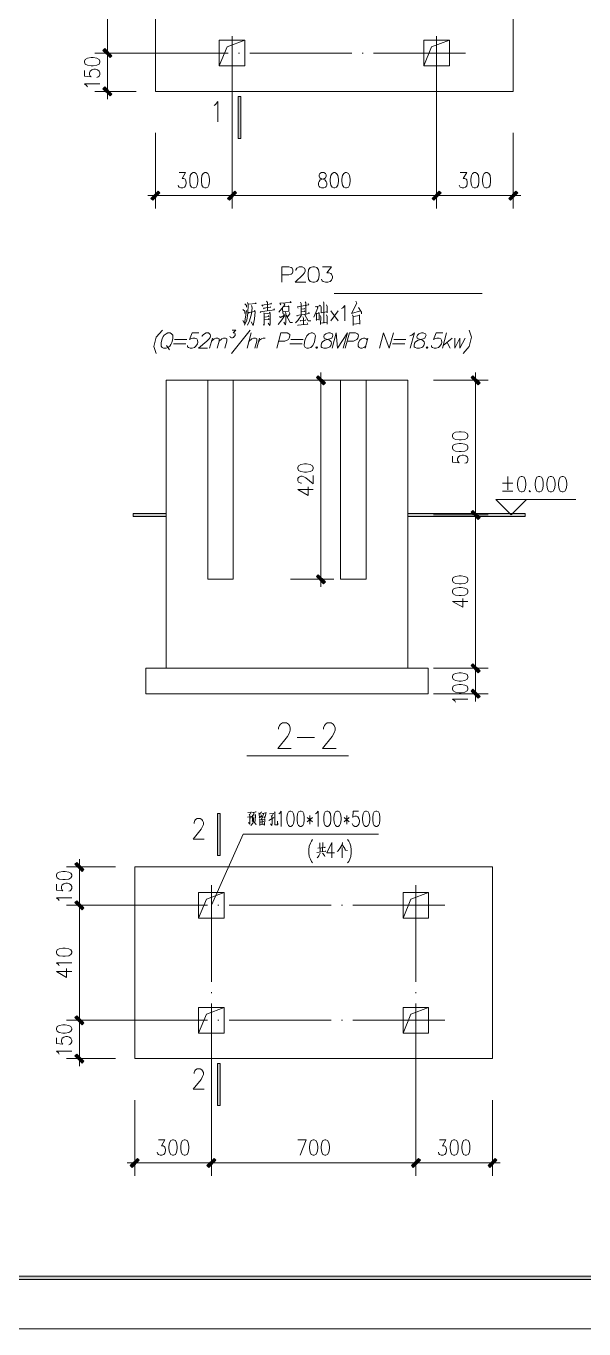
# Model space of a CAD drawing. Header units: millimetres. Extents: x 0 to 586, y 0 to 414.
# Drawn here: x 279 to 386.6, y 0 to 251.2 of the extents above; entities that cross this region are included whole.
import ezdxf

# ---------------------------------------------------------------- set-up
doc = ezdxf.new("R2010")
doc.units = ezdxf.units.MM

msp = doc.modelspace()

# ---------------------------------------------------------------- hatches: boundary and pattern name
h = msp.add_hatch(color=0)
h.dxf.hatch_style = 2
h.paths.add_polyline_path([(293.803917, 246.507), (294.153167, 246.85625), (295.532528, 245.473361), (295.183278, 245.127639)])
h = msp.add_hatch(color=0)
h.dxf.hatch_style = 2
h.paths.add_polyline_path([(293.803917, 246.507), (294.153167, 246.85625), (295.532528, 245.473361), (295.183278, 245.127639)])
h = msp.add_hatch(color=0)
h.dxf.hatch_style = 2
h.paths.add_polyline_path([(295.532528, 238.079139), (295.183278, 237.733417), (293.803917, 239.112778), (294.153167, 239.462028)])
h = msp.add_hatch(color=0)
h.dxf.hatch_style = 2
h.paths.add_polyline_path([(319.898889, 237.634639), (320.392778, 237.634639), (320.392778, 229.545444), (319.898889, 229.545444)])
h = msp.add_hatch(color=0)
h.dxf.hatch_style = 2
h.paths.add_polyline_path([(304.443694, 219.36075), (304.792944, 219.0115), (303.413583, 217.632139), (303.064333, 217.977861)])
h = msp.add_hatch(color=0)
h.dxf.hatch_style = 2
h.paths.add_polyline_path([(319.232139, 219.36075), (319.581389, 219.0115), (318.202028, 217.632139), (317.852778, 217.977861)])
h = msp.add_hatch(color=0)
h.dxf.hatch_style = 2
h.paths.add_polyline_path([(318.202028, 217.632139), (317.852778, 217.977861), (319.232139, 219.36075), (319.581389, 219.0115)])
h = msp.add_hatch(color=0)
h.dxf.hatch_style = 2
h.paths.add_polyline_path([(357.639056, 217.632139), (357.289806, 217.977861), (358.669167, 219.36075), (359.018417, 219.0115)])
h = msp.add_hatch(color=0)
h.dxf.hatch_style = 2
h.paths.add_polyline_path([(358.669167, 219.36075), (359.018417, 219.0115), (357.639056, 217.632139), (357.289806, 217.977861)])
h = msp.add_hatch(color=0)
h.dxf.hatch_style = 2
h.paths.add_polyline_path([(372.4275, 217.632139), (372.07825, 217.977861), (373.457611, 219.36075), (373.806861, 219.0115)])
h = msp.add_hatch(color=0)
h.dxf.hatch_style = 2
h.paths.add_polyline_path([(336.70875, 182.40375), (336.3595, 182.0545), (334.980139, 183.433861), (335.329389, 183.783111)])
h = msp.add_hatch(color=0)
h.dxf.hatch_style = 2
h.paths.add_polyline_path([(366.536111, 182.40375), (366.186861, 182.0545), (364.8075, 183.433861), (365.153222, 183.783111)])
h = msp.add_hatch(color=0)
h.dxf.hatch_style = 2
h.paths.add_polyline_path([(305.988861, 157.243639), (305.988861, 156.650972), (299.621222, 156.650972), (299.621222, 157.243639)])
h = msp.add_hatch(color=0)
h.dxf.hatch_style = 2
h.paths.add_polyline_path([(352.590806, 156.650972), (352.590806, 157.243639), (375.232083, 157.243639), (375.232083, 156.650972)])
h = msp.add_hatch(color=0)
h.dxf.hatch_style = 2
h.paths.add_polyline_path([(364.8075, 157.469417), (365.153222, 157.818667), (366.536111, 156.435778), (366.186861, 156.090056)])
h = msp.add_hatch(color=0)
h.dxf.hatch_style = 2
h.paths.add_polyline_path([(366.536111, 156.435778), (366.186861, 156.090056), (364.8075, 157.469417), (365.153222, 157.818667)])
h = msp.add_hatch(color=0)
h.dxf.hatch_style = 2
h.paths.add_polyline_path([(334.980139, 145.051639), (335.329389, 145.397361), (336.70875, 144.018), (336.3595, 143.66875)])
h = msp.add_hatch(color=0)
h.dxf.hatch_style = 2
h.paths.add_polyline_path([(366.536111, 126.869472), (366.186861, 126.520222), (364.8075, 127.899583), (365.153222, 128.248833)])
h = msp.add_hatch(color=0)
h.dxf.hatch_style = 2
h.paths.add_polyline_path([(364.8075, 127.899583), (365.153222, 128.248833), (366.536111, 126.869472), (366.186861, 126.520222)])
h = msp.add_hatch(color=0)
h.dxf.hatch_style = 2
h.paths.add_polyline_path([(364.8075, 122.971278), (365.153222, 123.320528), (366.536111, 121.937639), (366.186861, 121.588389)])
h = msp.add_hatch(color=0)
h.dxf.hatch_style = 2
h.paths.add_polyline_path([(315.905444, 99.381028), (316.395806, 99.381028), (316.395806, 91.291833), (315.905444, 91.291833)])
h = msp.add_hatch(color=0)
h.dxf.hatch_style = 2
h.paths.add_polyline_path([(288.392306, 89.602028), (288.741556, 89.951278), (290.120917, 88.568389), (289.771667, 88.222667)])
h = msp.add_hatch(color=0)
h.dxf.hatch_style = 2
h.paths.add_polyline_path([(290.120917, 81.174167), (289.771667, 80.824917), (288.392306, 82.207806), (288.741556, 82.557056)])
h = msp.add_hatch(color=0)
h.dxf.hatch_style = 2
h.paths.add_polyline_path([(290.120917, 81.174167), (289.771667, 80.824917), (288.392306, 82.207806), (288.741556, 82.557056)])
h = msp.add_hatch(color=0)
h.dxf.hatch_style = 2
h.paths.add_polyline_path([(288.392306, 60.025139), (288.741556, 60.370861), (290.120917, 58.9915), (289.771667, 58.64225)])
h = msp.add_hatch(color=0)
h.dxf.hatch_style = 2
h.paths.add_polyline_path([(288.392306, 60.025139), (288.741556, 60.370861), (290.120917, 58.9915), (289.771667, 58.64225)])
h = msp.add_hatch(color=0)
h.dxf.hatch_style = 2
h.paths.add_polyline_path([(290.120917, 51.597278), (289.771667, 51.248028), (288.392306, 52.630917), (288.741556, 52.976639)])
h = msp.add_hatch(color=0)
h.dxf.hatch_style = 2
h.paths.add_polyline_path([(315.905444, 51.152778), (316.395806, 51.152778), (316.395806, 43.063583), (315.905444, 43.063583)])
h = msp.add_hatch(color=0)
h.dxf.hatch_style = 2
h.paths.add_polyline_path([(300.45025, 32.875361), (300.7995, 32.529639), (299.416611, 31.14675), (299.070889, 31.496)])
h = msp.add_hatch(color=0)
h.dxf.hatch_style = 2
h.paths.add_polyline_path([(314.205056, 31.14675), (313.859333, 31.496), (315.238694, 32.875361), (315.587944, 32.529639)])
h = msp.add_hatch(color=0)
h.dxf.hatch_style = 2
h.paths.add_polyline_path([(315.238694, 32.875361), (315.587944, 32.529639), (314.205056, 31.14675), (313.859333, 31.496)])
h = msp.add_hatch(color=0)
h.dxf.hatch_style = 2
h.paths.add_polyline_path([(354.675722, 32.875361), (355.024972, 32.529639), (353.642083, 31.14675), (353.292833, 31.496)])
h = msp.add_hatch(color=0)
h.dxf.hatch_style = 2
h.paths.add_polyline_path([(353.642083, 31.14675), (353.292833, 31.496), (354.675722, 32.875361), (355.024972, 32.529639)])
h = msp.add_hatch(color=0)
h.dxf.hatch_style = 2
h.paths.add_polyline_path([(368.430528, 31.14675), (368.084806, 31.496), (369.464167, 32.875361), (369.813417, 32.529639)])
h = msp.add_hatch(color=0)
h.dxf.hatch_style = 2
h.paths.add_polyline_path([(24.302861, 9.514417), (24.994306, 10.205861), (575.429944, 10.205861), (576.117861, 9.514417)])

# ---------------------------------------------------------------- linework, layer by layer
at = {"color": 0, "lineweight": 0}
for points in [[(0, 0), (585.632278, 0), (585.632278, 414.0835), (0, 414.0835)], [(293.803917, 246.507), (294.153167, 246.85625), (295.532528, 245.473361), (295.183278, 245.127639)], [(293.803917, 246.507), (294.153167, 246.85625), (295.532528, 245.473361), (295.183278, 245.127639)], [(290.233806, 244.210417), (290.374917, 243.87175), (290.794722, 243.645972), (291.500278, 243.533083), (291.923611, 243.533083), (292.625639, 243.645972), (293.048972, 243.87175), (293.190083, 244.210417), (293.190083, 244.436194), (293.048972, 244.771333), (292.625639, 244.997111), (291.923611, 245.11), (291.500278, 245.11), (290.794722, 244.997111), (290.374917, 244.771333), (290.233806, 244.436194)], [(295.532528, 238.079139), (295.183278, 237.733417), (293.803917, 239.112778), (294.153167, 239.462028)], [(319.898889, 237.634639), (320.392778, 237.634639), (320.392778, 229.545444), (319.898889, 229.545444)], [(311.209972, 222.930861), (310.871306, 222.78975), (310.645528, 222.369944), (310.536167, 221.664389), (310.536167, 221.241056), (310.645528, 220.539028), (310.871306, 220.115694), (311.209972, 219.974583), (311.43575, 219.974583), (311.774417, 220.115694), (312.000194, 220.539028), (312.113083, 221.241056), (312.113083, 221.664389), (312.000194, 222.369944), (311.774417, 222.78975), (311.43575, 222.930861)], [(313.464222, 222.930861), (313.125556, 222.78975), (312.899778, 222.369944), (312.786889, 221.664389), (312.786889, 221.241056), (312.899778, 220.539028), (313.125556, 220.115694), (313.464222, 219.974583), (313.69, 219.974583), (314.028667, 220.115694), (314.254444, 220.539028), (314.363806, 221.241056), (314.363806, 221.664389), (314.254444, 222.369944), (314.028667, 222.78975), (313.69, 222.930861)], [(335.957333, 222.930861), (335.618667, 222.78975), (335.505778, 222.507528), (335.505778, 222.228833), (335.618667, 221.946611), (335.844444, 221.8055), (336.296, 221.664389), (336.634667, 221.523278), (336.856917, 221.241056), (336.969806, 220.958833), (336.969806, 220.539028), (336.856917, 220.256806), (336.744028, 220.115694), (336.408889, 219.974583), (335.957333, 219.974583), (335.618667, 220.115694), (335.505778, 220.256806), (335.392889, 220.539028), (335.392889, 220.958833), (335.505778, 221.241056), (335.731556, 221.523278), (336.070222, 221.664389), (336.521778, 221.8055), (336.744028, 221.946611), (336.856917, 222.228833), (336.856917, 222.507528), (336.744028, 222.78975), (336.408889, 222.930861)], [(338.324472, 222.930861), (337.985806, 222.78975), (337.760028, 222.369944), (337.647139, 221.664389), (337.647139, 221.241056), (337.760028, 220.539028), (337.985806, 220.115694), (338.324472, 219.974583), (338.55025, 219.974583), (338.885389, 220.115694), (339.111167, 220.539028), (339.224056, 221.241056), (339.224056, 221.664389), (339.111167, 222.369944), (338.885389, 222.78975), (338.55025, 222.930861)], [(340.575194, 222.930861), (340.240056, 222.78975), (340.014278, 222.369944), (339.901389, 221.664389), (339.901389, 221.241056), (340.014278, 220.539028), (340.240056, 220.115694), (340.575194, 219.974583), (340.800972, 219.974583), (341.139639, 220.115694), (341.365417, 220.539028), (341.478306, 221.241056), (341.478306, 221.664389), (341.365417, 222.369944), (341.139639, 222.78975), (340.800972, 222.930861)], [(365.435444, 222.930861), (365.096778, 222.78975), (364.871, 222.369944), (364.758111, 221.664389), (364.758111, 221.241056), (364.871, 220.539028), (365.096778, 220.115694), (365.435444, 219.974583), (365.661222, 219.974583), (365.999889, 220.115694), (366.225667, 220.539028), (366.338556, 221.241056), (366.338556, 221.664389), (366.225667, 222.369944), (365.999889, 222.78975), (365.661222, 222.930861)], [(367.689694, 222.930861), (367.351028, 222.78975), (367.12525, 222.369944), (367.012361, 221.664389), (367.012361, 221.241056), (367.12525, 220.539028), (367.351028, 220.115694), (367.689694, 219.974583), (367.915472, 219.974583), (368.254139, 220.115694), (368.476389, 220.539028), (368.589278, 221.241056), (368.589278, 221.664389), (368.476389, 222.369944), (368.254139, 222.78975), (367.915472, 222.930861)], [(304.443694, 219.36075), (304.792944, 219.0115), (303.413583, 217.632139), (303.064333, 217.977861)], [(319.232139, 219.36075), (319.581389, 219.0115), (318.202028, 217.632139), (317.852778, 217.977861)], [(318.202028, 217.632139), (317.852778, 217.977861), (319.232139, 219.36075), (319.581389, 219.0115)], [(357.639056, 217.632139), (357.289806, 217.977861), (358.669167, 219.36075), (359.018417, 219.0115)], [(358.669167, 219.36075), (359.018417, 219.0115), (357.639056, 217.632139), (357.289806, 217.977861)], [(372.4275, 217.632139), (372.07825, 217.977861), (373.457611, 219.36075), (373.806861, 219.0115)], [(333.357361, 203.080056), (333.357361, 203.503389), (333.47025, 204.205417), (333.805389, 204.62875), (334.256944, 204.769861), (334.595611, 204.769861), (335.047167, 204.62875), (335.385833, 204.205417), (335.495194, 203.503389), (335.495194, 203.080056), (335.385833, 202.3745), (335.047167, 201.954694), (334.595611, 201.813583), (334.256944, 201.813583), (333.805389, 201.954694), (333.47025, 202.3745)], [(305.018722, 190.193083), (305.205694, 190.895111), (305.420889, 191.318444), (305.59375, 191.600667), (305.964167, 191.882889), (306.299306, 192.024), (306.789667, 192.024), (307.050722, 191.882889), (307.269444, 191.600667), (307.294139, 191.318444), (307.2765, 190.895111), (307.089528, 190.193083), (306.877861, 189.76975), (306.705, 189.487528), (306.331056, 189.205306), (305.999444, 189.064194), (305.505556, 189.064194), (305.248028, 189.205306), (305.025778, 189.487528), (305.004611, 189.76975)], [(332.711778, 190.330667), (332.824667, 190.754), (333.110417, 191.459556), (333.519639, 191.882889), (333.953556, 192.024), (334.249889, 192.024), (334.606194, 191.882889), (334.789639, 191.459556), (334.697917, 190.754), (334.585028, 190.330667), (334.29575, 189.628639), (333.890056, 189.205306), (333.456139, 189.064194), (333.159806, 189.064194), (332.8035, 189.205306), (332.620056, 189.628639)], [(335.876194, 189.628639), (335.897361, 189.346417), (336.056111, 189.205306), (336.412417, 189.064194), (336.906306, 189.064194), (337.340222, 189.205306), (337.573056, 189.346417), (337.749444, 189.628639), (337.862333, 190.051972), (337.837639, 190.330667), (337.520139, 190.612889), (336.70875, 190.895111), (336.447694, 191.036222), (336.426528, 191.318444), (336.500611, 191.600667), (336.775778, 191.882889), (337.304944, 192.024), (337.601278, 192.024), (338.056361, 191.882889), (338.176306, 191.600667), (338.102222, 191.318444), (337.929361, 191.036222), (337.594222, 190.895111), (336.631139, 190.612889), (336.161944, 190.330667), (335.989083, 190.051972)], [(353.818472, 189.628639), (353.843167, 189.346417), (354.001917, 189.205306), (354.358222, 189.064194), (354.852111, 189.064194), (355.2825, 189.205306), (355.518861, 189.346417), (355.691722, 189.628639), (355.804611, 190.051972), (355.783444, 190.330667), (355.462417, 190.612889), (354.651028, 190.895111), (354.3935, 191.036222), (354.368806, 191.318444), (354.446417, 191.600667), (354.718056, 191.882889), (355.247222, 192.024), (355.543556, 192.024), (355.998639, 191.882889), (356.122111, 191.600667), (356.0445, 191.318444), (355.871639, 191.036222), (355.540028, 190.895111), (354.576944, 190.612889), (354.104222, 190.330667), (353.931361, 190.051972)], [(334.874306, 189.205306), (334.906056, 189.103), (334.983667, 189.060667), (335.082444, 189.103), (335.170639, 189.205306), (335.138889, 189.311139), (335.061278, 189.349944), (334.958972, 189.311139)], [(356.1715, 189.205306), (356.199722, 189.103), (356.280861, 189.060667), (356.379639, 189.103), (356.464306, 189.205306), (356.436083, 189.311139), (356.354944, 189.349944), (356.256167, 189.311139)], [(336.70875, 182.40375), (336.3595, 182.0545), (334.980139, 183.433861), (335.329389, 183.783111)], [(366.536111, 182.40375), (366.186861, 182.0545), (364.8075, 183.433861), (365.153222, 183.783111)], [(361.233861, 172.077944), (361.374972, 171.739278), (361.798306, 171.5135), (362.500333, 171.400611), (362.923667, 171.400611), (363.629222, 171.5135), (364.052556, 171.739278), (364.190139, 172.077944), (364.190139, 172.303722), (364.052556, 172.638861), (363.629222, 172.864639), (362.923667, 172.977528), (362.500333, 172.977528), (361.798306, 172.864639), (361.374972, 172.638861), (361.233861, 172.303722)], [(361.233861, 169.823694), (361.374972, 169.485028), (361.798306, 169.25925), (362.500333, 169.146361), (362.923667, 169.146361), (363.629222, 169.25925), (364.052556, 169.485028), (364.190139, 169.823694), (364.190139, 170.049472), (364.052556, 170.388139), (363.629222, 170.613917), (362.923667, 170.723278), (362.500333, 170.723278), (361.798306, 170.613917), (361.374972, 170.388139), (361.233861, 170.049472)], [(331.4065, 165.869056), (331.547611, 165.530389), (331.970944, 165.304611), (332.6765, 165.191722), (333.096306, 165.191722), (333.801861, 165.304611), (334.225194, 165.530389), (334.366306, 165.869056), (334.366306, 166.091306), (334.225194, 166.429972), (333.801861, 166.65575), (333.096306, 166.768639), (332.6765, 166.768639), (331.970944, 166.65575), (331.547611, 166.429972), (331.4065, 166.091306)], [(374.466556, 164.341528), (374.131417, 164.200417), (373.905639, 163.777083), (373.79275, 163.075056), (373.79275, 162.651722), (373.905639, 161.946167), (374.131417, 161.526361), (374.466556, 161.38525), (374.692333, 161.38525), (375.031, 161.526361), (375.256778, 161.946167), (375.369667, 162.651722), (375.369667, 163.075056), (375.256778, 163.777083), (375.031, 164.200417), (374.692333, 164.341528)], [(377.849694, 164.341528), (377.511028, 164.200417), (377.28525, 163.777083), (377.172361, 163.075056), (377.172361, 162.651722), (377.28525, 161.946167), (377.511028, 161.526361), (377.849694, 161.38525), (378.075472, 161.38525), (378.410611, 161.526361), (378.636389, 161.946167), (378.749278, 162.651722), (378.749278, 163.075056), (378.636389, 163.777083), (378.410611, 164.200417), (378.075472, 164.341528)], [(380.100417, 164.341528), (379.765278, 164.200417), (379.5395, 163.777083), (379.426611, 163.075056), (379.426611, 162.651722), (379.5395, 161.946167), (379.765278, 161.526361), (380.100417, 161.38525), (380.326194, 161.38525), (380.664861, 161.526361), (380.890639, 161.946167), (381.003528, 162.651722), (381.003528, 163.075056), (380.890639, 163.777083), (380.664861, 164.200417), (380.326194, 164.341528)], [(382.354667, 164.341528), (382.016, 164.200417), (381.79375, 163.777083), (381.680861, 163.075056), (381.680861, 162.651722), (381.79375, 161.946167), (382.016, 161.526361), (382.354667, 161.38525), (382.580444, 161.38525), (382.919111, 161.526361), (383.144889, 161.946167), (383.257778, 162.651722), (383.257778, 163.075056), (383.144889, 163.777083), (382.919111, 164.200417), (382.580444, 164.341528)], [(305.988861, 157.243639), (305.988861, 156.650972), (299.621222, 156.650972), (299.621222, 157.243639)], [(352.590806, 156.650972), (352.590806, 157.243639), (375.232083, 157.243639), (375.232083, 156.650972)], [(364.8075, 157.469417), (365.153222, 157.818667), (366.536111, 156.435778), (366.186861, 156.090056)], [(366.536111, 156.435778), (366.186861, 156.090056), (364.8075, 157.469417), (365.153222, 157.818667)], [(334.980139, 145.051639), (335.329389, 145.397361), (336.70875, 144.018), (336.3595, 143.66875)], [(361.233861, 144.310806), (361.374972, 143.972139), (361.798306, 143.746361), (362.500333, 143.633472), (362.923667, 143.633472), (363.629222, 143.746361), (364.052556, 143.972139), (364.190139, 144.310806), (364.190139, 144.533056), (364.052556, 144.871722), (363.629222, 145.0975), (362.923667, 145.210389), (362.500333, 145.210389), (361.798306, 145.0975), (361.374972, 144.871722), (361.233861, 144.533056)], [(361.233861, 142.056556), (361.374972, 141.717889), (361.798306, 141.492111), (362.500333, 141.379222), (362.923667, 141.379222), (363.629222, 141.492111), (364.052556, 141.717889), (364.190139, 142.056556), (364.190139, 142.282333), (364.052556, 142.617472), (363.629222, 142.84325), (362.923667, 142.956139), (362.500333, 142.956139), (361.798306, 142.84325), (361.374972, 142.617472), (361.233861, 142.282333)], [(366.536111, 126.869472), (366.186861, 126.520222), (364.8075, 127.899583), (365.153222, 128.248833)], [(364.8075, 127.899583), (365.153222, 128.248833), (366.536111, 126.869472), (366.186861, 126.520222)], [(361.233861, 125.588889), (361.374972, 125.25375), (361.798306, 125.027972), (362.500333, 124.915083), (362.923667, 124.915083), (363.629222, 125.027972), (364.052556, 125.25375), (364.190139, 125.588889), (364.190139, 125.814667), (364.052556, 126.153333), (363.629222, 126.379111), (362.923667, 126.492), (362.500333, 126.492), (361.798306, 126.379111), (361.374972, 126.153333), (361.233861, 125.814667)], [(361.233861, 123.338167), (361.374972, 122.9995), (361.798306, 122.773722), (362.500333, 122.660833), (362.923667, 122.660833), (363.629222, 122.773722), (364.052556, 122.9995), (364.190139, 123.338167), (364.190139, 123.563944), (364.052556, 123.899083), (363.629222, 124.124861), (362.923667, 124.23775), (362.500333, 124.23775), (361.798306, 124.124861), (361.374972, 123.899083), (361.233861, 123.563944)], [(364.8075, 122.971278), (365.153222, 123.320528), (366.536111, 121.937639), (366.186861, 121.588389)], [(315.905444, 99.381028), (316.395806, 99.381028), (316.395806, 91.291833), (315.905444, 91.291833)], [(329.875444, 99.85375), (329.579111, 99.712639), (329.381556, 99.289306), (329.282778, 98.58375), (329.282778, 98.163944), (329.381556, 97.458389), (329.579111, 97.035056), (329.875444, 96.893944), (330.073, 96.893944), (330.365806, 97.035056), (330.563361, 97.458389), (330.662139, 98.163944), (330.662139, 98.58375), (330.563361, 99.289306), (330.365806, 99.712639), (330.073, 99.85375)], [(331.847472, 99.85375), (331.551139, 99.712639), (331.353583, 99.289306), (331.254806, 98.58375), (331.254806, 98.163944), (331.353583, 97.458389), (331.551139, 97.035056), (331.847472, 96.893944), (332.045028, 96.893944), (332.337833, 97.035056), (332.535389, 97.458389), (332.634167, 98.163944), (332.634167, 98.58375), (332.535389, 99.289306), (332.337833, 99.712639), (332.045028, 99.85375)], [(336.973333, 99.85375), (336.677, 99.712639), (336.479444, 99.289306), (336.380667, 98.58375), (336.380667, 98.163944), (336.479444, 97.458389), (336.677, 97.035056), (336.973333, 96.893944), (337.170889, 96.893944), (337.467222, 97.035056), (337.664778, 97.458389), (337.763556, 98.163944), (337.763556, 98.58375), (337.664778, 99.289306), (337.467222, 99.712639), (337.170889, 99.85375)], [(338.945361, 99.85375), (338.649028, 99.712639), (338.451472, 99.289306), (338.352694, 98.58375), (338.352694, 98.163944), (338.451472, 97.458389), (338.649028, 97.035056), (338.945361, 96.893944), (339.142917, 96.893944), (339.43925, 97.035056), (339.636806, 97.458389), (339.732056, 98.163944), (339.732056, 98.58375), (339.636806, 99.289306), (339.43925, 99.712639), (339.142917, 99.85375)], [(344.466333, 99.85375), (344.17, 99.712639), (343.972444, 99.289306), (343.873667, 98.58375), (343.873667, 98.163944), (343.972444, 97.458389), (344.17, 97.035056), (344.466333, 96.893944), (344.663889, 96.893944), (344.960222, 97.035056), (345.157778, 97.458389), (345.256556, 98.163944), (345.256556, 98.58375), (345.157778, 99.289306), (344.960222, 99.712639), (344.663889, 99.85375)], [(346.438361, 99.85375), (346.142028, 99.712639), (345.944472, 99.289306), (345.845694, 98.58375), (345.845694, 98.163944), (345.944472, 97.458389), (346.142028, 97.035056), (346.438361, 96.893944), (346.635917, 96.893944), (346.93225, 97.035056), (347.129806, 97.458389), (347.225056, 98.163944), (347.225056, 98.58375), (347.129806, 99.289306), (346.93225, 99.712639), (346.635917, 99.85375)], [(284.822194, 87.305444), (284.963306, 86.966778), (285.383111, 86.741), (286.088667, 86.628111), (286.512, 86.628111), (287.214028, 86.741), (287.637361, 86.966778), (287.778472, 87.305444), (287.778472, 87.527694), (287.637361, 87.866361), (287.214028, 88.092139), (286.512, 88.205028), (286.088667, 88.205028), (285.383111, 88.092139), (284.963306, 87.866361), (284.822194, 87.527694)], [(288.392306, 89.602028), (288.741556, 89.951278), (290.120917, 88.568389), (289.771667, 88.222667)], [(290.120917, 81.174167), (289.771667, 80.824917), (288.392306, 82.207806), (288.741556, 82.557056)], [(290.120917, 81.174167), (289.771667, 80.824917), (288.392306, 82.207806), (288.741556, 82.557056)], [(284.822194, 72.513472), (284.963306, 72.178333), (285.383111, 71.952556), (286.088667, 71.839667), (286.512, 71.839667), (287.214028, 71.952556), (287.637361, 72.178333), (287.778472, 72.513472), (287.778472, 72.73925), (287.637361, 73.077917), (287.214028, 73.303694), (286.512, 73.416583), (286.088667, 73.416583), (285.383111, 73.303694), (284.963306, 73.077917), (284.822194, 72.73925)], [(288.392306, 60.025139), (288.741556, 60.370861), (290.120917, 58.9915), (289.771667, 58.64225)], [(288.392306, 60.025139), (288.741556, 60.370861), (290.120917, 58.9915), (289.771667, 58.64225)], [(284.822194, 57.725028), (284.963306, 57.389889), (285.383111, 57.164111), (286.088667, 57.051222), (286.512, 57.051222), (287.214028, 57.164111), (287.637361, 57.389889), (287.778472, 57.725028), (287.778472, 57.950806), (287.637361, 58.289472), (287.214028, 58.51525), (286.512, 58.628139), (286.088667, 58.628139), (285.383111, 58.51525), (284.963306, 58.289472), (284.822194, 57.950806)], [(290.120917, 51.597278), (289.771667, 51.248028), (288.392306, 52.630917), (288.741556, 52.976639)], [(315.905444, 51.152778), (316.395806, 51.152778), (316.395806, 43.063583), (315.905444, 43.063583)], [(307.216528, 36.449), (306.877861, 36.307889), (306.652083, 35.884556), (306.539194, 35.182528), (306.539194, 34.759194), (306.652083, 34.053639), (306.877861, 33.630306), (307.216528, 33.492722), (307.442306, 33.492722), (307.777444, 33.630306), (308.003222, 34.053639), (308.116111, 34.759194), (308.116111, 35.182528), (308.003222, 35.884556), (307.777444, 36.307889), (307.442306, 36.449)], [(309.46725, 36.449), (309.132111, 36.307889), (308.906333, 35.884556), (308.793444, 35.182528), (308.793444, 34.759194), (308.906333, 34.053639), (309.132111, 33.630306), (309.46725, 33.492722), (309.693028, 33.492722), (310.031694, 33.630306), (310.257472, 34.053639), (310.370361, 34.759194), (310.370361, 35.182528), (310.257472, 35.884556), (310.031694, 36.307889), (309.693028, 36.449)], [(334.3275, 36.449), (333.988833, 36.307889), (333.763056, 35.884556), (333.653694, 35.182528), (333.653694, 34.759194), (333.763056, 34.053639), (333.988833, 33.630306), (334.3275, 33.492722), (334.553278, 33.492722), (334.891944, 33.630306), (335.117722, 34.053639), (335.230611, 34.759194), (335.230611, 35.182528), (335.117722, 35.884556), (334.891944, 36.307889), (334.553278, 36.449)], [(336.58175, 36.449), (336.243083, 36.307889), (336.017306, 35.884556), (335.904417, 35.182528), (335.904417, 34.759194), (336.017306, 34.053639), (336.243083, 33.630306), (336.58175, 33.492722), (336.807528, 33.492722), (337.146194, 33.630306), (337.371972, 34.053639), (337.481333, 34.759194), (337.481333, 35.182528), (337.371972, 35.884556), (337.146194, 36.307889), (336.807528, 36.449)], [(361.442, 36.449), (361.103333, 36.307889), (360.877556, 35.884556), (360.764667, 35.182528), (360.764667, 34.759194), (360.877556, 34.053639), (361.103333, 33.630306), (361.442, 33.492722), (361.66425, 33.492722), (362.002917, 33.630306), (362.228694, 34.053639), (362.341583, 34.759194), (362.341583, 35.182528), (362.228694, 35.884556), (362.002917, 36.307889), (361.66425, 36.449)], [(363.692722, 36.449), (363.357583, 36.307889), (363.131806, 35.884556), (363.018917, 35.182528), (363.018917, 34.759194), (363.131806, 34.053639), (363.357583, 33.630306), (363.692722, 33.492722), (363.9185, 33.492722), (364.257167, 33.630306), (364.482944, 34.053639), (364.595833, 34.759194), (364.595833, 35.182528), (364.482944, 35.884556), (364.257167, 36.307889), (363.9185, 36.449)], [(300.45025, 32.875361), (300.7995, 32.529639), (299.416611, 31.14675), (299.070889, 31.496)], [(314.205056, 31.14675), (313.859333, 31.496), (315.238694, 32.875361), (315.587944, 32.529639)], [(315.238694, 32.875361), (315.587944, 32.529639), (314.205056, 31.14675), (313.859333, 31.496)], [(354.675722, 32.875361), (355.024972, 32.529639), (353.642083, 31.14675), (353.292833, 31.496)], [(353.642083, 31.14675), (353.292833, 31.496), (354.675722, 32.875361), (355.024972, 32.529639)], [(368.430528, 31.14675), (368.084806, 31.496), (369.464167, 32.875361), (369.813417, 32.529639)], [(24.302861, 9.514417), (24.994306, 10.205861), (575.429944, 10.205861), (576.117861, 9.514417)]]:
    msp.add_lwpolyline(points, close=True, dxfattribs=at)
for points in [[(303.928639, 238.597722), (303.928639, 275.568833)], [(372.942556, 238.597722), (372.942556, 275.568833)], [(294.668222, 268.164028), (294.668222, 246.002528)], [(318.717083, 249.244556), (318.717083, 230.586139)], [(358.154111, 249.244556), (358.154111, 230.586139)], [(294.668222, 247.470083), (294.668222, 244.513806)], [(294.668222, 247.470083), (294.668222, 244.513806)], [(321.183, 248.454333), (316.251167, 248.454333)], [(316.251167, 248.454333), (316.251167, 243.526028)], [(316.251167, 243.526028), (317.743417, 247.177278)], [(317.743417, 247.177278), (321.183, 248.454333)], [(321.183, 243.526028), (321.183, 248.454333)], [(355.688194, 248.454333), (360.620028, 248.454333)], [(355.688194, 243.526028), (355.688194, 248.454333)], [(355.688194, 243.526028), (357.180444, 247.177278)], [(357.180444, 247.177278), (360.620028, 248.454333)], [(360.620028, 248.454333), (360.620028, 243.526028)], [(300.217417, 245.991944), (292.205833, 245.991944)], [(300.217417, 245.991944), (292.205833, 245.991944)], [(294.668222, 245.991944), (294.668222, 238.597722)], [(300.217417, 245.991944), (317.979778, 245.991944)], [(319.951806, 245.991944), (320.149361, 245.991944)], [(322.121389, 245.991944), (341.838139, 245.991944)], [(343.810167, 245.991944), (344.007722, 245.991944)], [(345.97975, 245.991944), (363.742111, 245.991944)], [(290.233806, 242.6335), (290.233806, 241.504611), (291.500278, 241.391722), (291.359167, 241.504611), (291.218056, 241.843278), (291.218056, 242.181944), (291.359167, 242.520611), (291.641389, 242.742861), (292.064722, 242.85575), (292.343417, 242.85575), (292.76675, 242.742861), (293.048972, 242.520611), (293.190083, 242.181944), (293.190083, 241.843278), (293.048972, 241.504611), (292.907861, 241.391722), (292.625639, 241.278833)], [(316.251167, 243.526028), (321.183, 243.526028)], [(360.620028, 243.526028), (355.688194, 243.526028)], [(290.794722, 239.476139), (290.653611, 239.701917), (290.233806, 240.040583), (293.190083, 240.040583)], [(294.668222, 237.116056), (294.668222, 240.075861)], [(300.217417, 238.597722), (292.205833, 238.597722)], [(294.668222, 238.587139), (294.668222, 238.576556)], [(372.942556, 238.597722), (303.928639, 238.597722)], [(315.228111, 235.898972), (315.527972, 236.085944), (315.979528, 236.650389), (315.979528, 232.706333)], [(303.928639, 230.586139), (303.928639, 216.030528)], [(318.717083, 230.586139), (318.717083, 216.030528)], [(318.717083, 230.586139), (318.717083, 216.030528)], [(358.154111, 230.586139), (358.154111, 216.030528)], [(358.154111, 230.586139), (358.154111, 216.030528)], [(372.942556, 230.586139), (372.942556, 216.030528)], [(308.507694, 222.930861), (309.745944, 222.930861), (309.068611, 221.8055), (309.407278, 221.8055), (309.633056, 221.664389), (309.745944, 221.523278), (309.858833, 221.099944), (309.858833, 220.817722), (309.745944, 220.397917), (309.520167, 220.115694), (309.1815, 219.974583), (308.842833, 219.974583), (308.507694, 220.115694), (308.394806, 220.256806), (308.281917, 220.539028)], [(362.733167, 222.930861), (363.971417, 222.930861), (363.294083, 221.8055), (363.63275, 221.8055), (363.858528, 221.664389), (363.971417, 221.523278), (364.084306, 221.099944), (364.084306, 220.817722), (363.971417, 220.397917), (363.745639, 220.115694), (363.406972, 219.974583), (363.068306, 219.974583), (362.733167, 220.115694), (362.620278, 220.256806), (362.507389, 220.539028)], [(305.406778, 218.496444), (302.4505, 218.496444)], [(318.7065, 218.496444), (303.939222, 218.496444)], [(320.195222, 218.496444), (317.238944, 218.496444)], [(317.238944, 218.496444), (320.195222, 218.496444)], [(358.143528, 218.496444), (318.727667, 218.496444)], [(356.675972, 218.496444), (359.63225, 218.496444)], [(359.63225, 218.496444), (356.675972, 218.496444)], [(372.931972, 218.496444), (358.164694, 218.496444)], [(371.464417, 218.496444), (374.420694, 218.496444)], [(328.284417, 201.813583), (328.284417, 204.769861), (329.639083, 204.769861), (330.087111, 204.62875), (330.312889, 204.487639), (330.425778, 204.205417), (330.425778, 203.785611), (330.312889, 203.503389), (330.087111, 203.362278), (329.639083, 203.221167), (328.284417, 203.221167)], [(330.990222, 204.064306), (330.990222, 204.205417), (331.216, 204.487639), (331.667556, 204.769861), (332.228472, 204.769861), (332.680028, 204.487639), (332.792917, 204.205417), (332.792917, 203.923194), (332.680028, 203.6445), (332.341361, 203.221167), (330.877333, 201.813583), (332.905806, 201.813583)], [(336.172528, 204.769861), (337.862333, 204.769861), (336.96275, 203.6445), (337.410778, 203.6445), (337.749444, 203.503389), (337.862333, 203.362278), (338.088111, 202.938944), (338.088111, 202.656722), (337.862333, 202.233389), (337.636556, 201.954694), (337.188528, 201.813583), (336.736972, 201.813583), (336.285417, 201.954694), (336.059639, 202.092278), (335.94675, 202.3745)], [(338.412667, 199.619306), (366.945333, 199.619306)], [(321.190056, 196.232639), (320.784361, 196.543083)], [(321.108917, 193.826694), (321.514611, 196.349056)], [(321.705111, 197.901278), (321.842694, 197.513222), (321.761556, 195.844583), (321.542833, 194.486389), (321.137139, 193.555056)], [(321.461694, 197.319194), (321.161833, 197.668444)], [(321.190056, 196.232639), (321.190056, 195.766972)], [(321.461694, 197.319194), (321.489917, 196.969944)], [(322.604694, 196.892333), (322.438889, 195.728167), (322.086111, 194.331167), (321.680417, 193.555056)], [(321.870917, 197.552028), (323.338472, 197.70725), (323.229111, 197.862472)], [(321.895611, 195.999806), (323.147972, 196.155028), (323.038611, 196.349056), (323.147972, 196.077417), (323.063306, 194.758028), (322.766972, 193.477444), (322.385972, 194.137139)], [(321.895611, 195.999806), (322.033194, 195.844583)], [(322.604694, 196.892333), (322.467111, 197.319194)], [(324.287444, 195.961), (324.153389, 196.116222), (326.894472, 196.465472), (326.760417, 196.698306)], [(324.640222, 197.163972), (324.477944, 197.396806), (326.3265, 197.629639), (326.217139, 197.784861)], [(324.887167, 196.698306), (324.777806, 196.814722), (326.188917, 196.969944), (326.079556, 197.047556)], [(325.536278, 197.901278), (325.374, 198.134111)], [(325.536278, 197.901278), (325.536278, 196.31025)], [(326.054861, 195.844583), (325.9455, 196.038611), (326.054861, 195.805778), (326.054861, 193.749083), (325.973722, 193.477444), (325.645639, 193.904306)], [(328.661889, 197.70725), (328.880611, 197.474417), (327.712917, 196.038611)], [(327.899889, 197.746056), (330.101222, 197.901278), (329.938944, 198.095306)], [(327.899889, 197.746056), (328.118611, 197.474417)], [(328.471389, 195.805778), (328.443167, 196.853528)], [(328.499611, 196.116222), (329.667306, 196.193833)], [(329.639083, 197.125167), (328.527833, 197.047556)], [(329.095806, 195.844583), (328.96175, 196.077417)], [(329.776667, 195.999806), (329.857806, 195.728167), (329.395667, 195.107278), (329.124028, 195.456528), (329.910722, 194.059528), (330.372861, 194.059528)], [(329.53325, 197.241583), (329.639083, 197.125167)], [(329.667306, 197.125167), (329.53325, 197.241583)], [(329.667306, 197.125167), (329.639083, 196.155028)], [(331.297139, 195.2625), (331.187778, 195.417722), (333.607833, 195.766972), (333.526694, 196.038611)], [(331.434722, 196.814722), (331.353583, 197.047556), (333.526694, 197.474417), (333.417333, 197.70725)], [(332.030917, 197.70725), (331.896861, 197.940083)], [(332.030917, 197.70725), (332.030917, 195.495333)], [(332.711778, 196.6595), (332.059139, 196.581889)], [(332.736472, 196.155028), (332.059139, 196.077417)], [(332.711778, 196.6595), (332.630639, 196.814722)], [(332.736472, 196.155028), (332.711778, 196.271444)], [(332.792917, 198.017694), (332.926972, 197.823667), (332.926972, 195.572944)], [(335.075389, 197.125167), (335.237667, 196.892333), (334.450972, 195.068472)], [(334.722611, 197.086361), (335.671583, 197.241583), (335.562222, 197.358)], [(335.481083, 195.844583), (335.399944, 195.961), (335.481083, 195.844583), (335.481083, 194.486389), (335.456389, 194.641611), (334.966028, 194.564)], [(335.890306, 197.086361), (335.780944, 197.319194)], [(335.890306, 197.086361), (335.890306, 195.883389), (336.948639, 196.077417)], [(336.433583, 197.823667), (336.324222, 198.0565)], [(336.433583, 197.823667), (336.433583, 193.943111)], [(337.029778, 197.125167), (336.920417, 197.435611)], [(337.029778, 197.125167), (337.029778, 195.883389)], [(337.728278, 194.345278), (339.206417, 196.317306)], [(337.728278, 196.317306), (339.206417, 194.345278)], [(339.799083, 196.740639), (340.091889, 196.88175), (340.487, 197.305083), (340.487, 194.345278)], [(342.773, 197.784861), (341.742889, 195.805778), (343.506778, 196.271444)], [(342.773, 197.784861), (342.5825, 198.134111)], [(343.644361, 196.038611), (343.072861, 196.931139)], [(343.644361, 196.038611), (343.644361, 195.728167)], [(321.108917, 193.826694), (320.809056, 194.408778)], [(324.911861, 195.650556), (324.911861, 193.51625), (324.8025, 193.710278)], [(324.911861, 195.650556), (324.830722, 195.883389)], [(326.054861, 195.844583), (324.911861, 195.689361)], [(324.911861, 194.564), (325.836139, 194.641611), (325.755, 194.835639)], [(325.807917, 195.184889), (324.968306, 195.068472)], [(325.807917, 195.184889), (325.726778, 195.378917)], [(328.037472, 195.029667), (328.799472, 195.456528), (328.608972, 195.689361), (328.824167, 195.340111), (328.309111, 194.525194), (327.62825, 193.671472)], [(328.037472, 195.029667), (327.846972, 195.223694)], [(329.095806, 195.844583), (329.071111, 194.137139), (329.014667, 193.593861), (328.661889, 194.098333)], [(332.112056, 195.456528), (331.4065, 194.408778), (330.944361, 193.981917)], [(331.4065, 193.555056), (333.336194, 193.710278), (333.226833, 193.981917)], [(331.4065, 193.555056), (331.487639, 193.438639)], [(331.921556, 194.292361), (331.815722, 194.408778), (332.926972, 194.486389), (332.874056, 194.564)], [(332.493056, 194.874444), (332.359, 195.146083)], [(332.493056, 194.874444), (332.493056, 193.710278)], [(333.417333, 194.331167), (332.736472, 195.495333)], [(333.417333, 194.331167), (333.907694, 194.369972)], [(334.966028, 195.766972), (334.884889, 195.922194)], [(334.966028, 195.766972), (334.966028, 194.408778), (334.913111, 194.525194)], [(335.481083, 195.844583), (334.966028, 195.728167)], [(335.809167, 195.107278), (335.671583, 195.378917)], [(335.809167, 195.107278), (335.780944, 193.671472)], [(337.029778, 194.098333), (335.780944, 193.904306)], [(337.058, 195.223694), (336.948639, 195.495333)], [(337.058, 195.223694), (337.058, 193.749083)], [(342.095667, 195.184889), (341.933389, 195.534139)], [(342.120361, 195.223694), (343.316278, 195.378917), (343.263361, 195.534139), (343.316278, 195.340111), (343.3445, 193.710278), (343.3445, 193.8655), (342.095667, 193.710278)], [(342.095667, 195.184889), (342.095667, 193.438639)], [(305.265667, 192.584917), (304.094444, 191.223194), (303.614667, 189.438139), (304.059167, 188.079944)], [(312.310639, 192.024), (311.030056, 192.024), (310.493833, 190.754), (310.730194, 190.895111), (311.160583, 191.036222), (311.555694, 191.036222), (311.912, 190.895111), (312.031944, 190.612889), (312.116611, 190.193083), (312.042528, 189.910861), (311.732083, 189.487528), (311.460444, 189.205306), (311.026528, 189.064194), (310.631417, 189.064194), (310.275111, 189.205306), (310.116361, 189.346417), (310.091667, 189.628639)], [(312.913889, 191.318444), (312.949167, 191.459556), (313.224333, 191.741778), (313.693528, 192.024), (314.183889, 192.024), (314.504917, 191.741778), (314.526083, 191.459556), (314.452, 191.177333), (314.279139, 190.895111), (313.869917, 190.471778), (312.208333, 189.064194), (313.982806, 189.064194)], [(314.377917, 189.064194), (314.907083, 191.036222)], [(314.755389, 190.471778), (315.263389, 190.895111), (315.598528, 191.036222), (315.990111, 191.036222), (316.251167, 190.895111), (316.233528, 190.471778), (315.856056, 189.064194)], [(316.233528, 190.471778), (316.741528, 190.895111), (317.076667, 191.036222), (317.471778, 191.036222), (317.729306, 190.895111), (317.715194, 190.471778), (317.337722, 189.064194)], [(318.724139, 192.584917), (319.461444, 192.584917), (318.918167, 192.024), (319.115722, 192.024), (319.242722, 191.953444), (319.274472, 191.882889), (319.316806, 191.671222), (319.278, 191.530111), (319.122778, 191.318444), (318.988722, 191.177333), (318.77, 191.106778), (318.572444, 191.106778), (318.396056, 191.177333), (318.314917, 191.247889), (318.304333, 191.389)], [(318.600667, 188.079944), (322.174306, 192.584917)], [(321.623972, 189.064194), (322.417722, 192.024)], [(322.001444, 190.471778), (322.509444, 190.895111), (322.844583, 191.036222), (323.239694, 191.036222), (323.497222, 190.895111), (323.483111, 190.471778), (323.105639, 189.064194)], [(323.497222, 189.064194), (324.026389, 191.036222)], [(323.800611, 190.193083), (324.012278, 190.612889), (324.382694, 190.895111), (324.717833, 191.036222), (325.112944, 191.036222)], [(327.3425, 189.064194), (328.13625, 192.024), (329.318056, 192.024), (329.674361, 191.882889), (329.836639, 191.741778), (329.857806, 191.459556), (329.744917, 191.036222), (329.572056, 190.754), (329.335694, 190.612889), (328.905306, 190.471778), (327.719972, 190.471778)], [(337.992861, 189.064194), (338.783083, 192.024), (339.075889, 189.064194), (340.952667, 192.024), (340.158917, 189.064194)], [(340.554028, 189.064194), (341.347778, 192.024), (342.529583, 192.024), (342.885889, 191.882889), (343.048167, 191.741778), (343.069333, 191.459556), (342.956444, 191.036222), (342.783583, 190.754), (342.547222, 190.612889), (342.116833, 190.471778), (340.9315, 190.471778)], [(344.815583, 190.612889), (344.593333, 190.895111), (344.335806, 191.036222), (344.039472, 191.036222), (343.707861, 190.895111), (343.337444, 190.612889), (343.125778, 190.193083), (343.048167, 189.910861), (343.034056, 189.487528), (343.252778, 189.205306), (343.513833, 189.064194), (343.806639, 189.064194), (344.141778, 189.205306), (344.512194, 189.487528)], [(344.928472, 191.036222), (344.399306, 189.064194)], [(347.161556, 189.064194), (347.951778, 192.024), (349.034806, 189.064194), (349.825028, 192.024)], [(353.02825, 191.459556), (353.359861, 191.600667), (353.867861, 192.024), (353.077639, 189.064194)], [(359.388833, 192.024), (358.10825, 192.024), (357.572028, 190.754), (357.804861, 190.895111), (358.238778, 191.036222), (358.633889, 191.036222), (358.990194, 190.895111), (359.110139, 190.612889), (359.194806, 190.193083), (359.120722, 189.910861), (358.810278, 189.487528), (358.535111, 189.205306), (358.104722, 189.064194), (357.709611, 189.064194), (357.353306, 189.205306), (357.194556, 189.346417), (357.169861, 189.628639)], [(359.286528, 189.064194), (360.080278, 192.024)], [(359.438222, 189.628639), (361.195056, 191.036222)], [(361.688944, 191.036222), (361.653667, 189.064194), (362.673194, 191.036222), (362.637917, 189.064194), (363.660972, 191.036222)], [(363.262333, 188.079944), (364.433556, 189.438139), (364.913333, 191.223194), (364.468833, 192.584917)], [(306.052361, 189.628639), (306.613278, 188.781972)], [(307.407028, 189.910861), (309.774167, 189.910861)], [(309.999944, 190.754), (307.632806, 190.754)], [(329.836639, 189.910861), (332.203778, 189.910861)], [(332.429556, 190.754), (330.062417, 190.754)], [(349.655694, 189.910861), (352.019306, 189.910861)], [(352.248611, 190.754), (349.881472, 190.754)], [(360.179056, 190.193083), (360.764667, 189.064194)], [(335.844444, 181.440667), (335.844444, 184.396944)], [(365.671806, 181.440667), (365.671806, 184.396944)], [(305.988861, 182.918806), (352.590806, 182.918806)], [(305.988861, 182.918806), (305.988861, 127.384528)], [(314.003972, 182.918806), (314.003972, 144.533056)], [(318.935806, 144.533056), (318.935806, 182.918806)], [(329.970694, 182.918806), (338.310361, 182.918806)], [(335.844444, 182.908222), (335.844444, 144.543639)], [(339.643861, 144.533056), (339.643861, 182.918806)], [(344.572167, 182.918806), (344.572167, 144.533056)], [(352.590806, 182.918806), (352.590806, 127.384528)], [(357.550861, 182.918806), (368.134194, 182.918806)], [(365.671806, 182.908222), (365.671806, 156.961417)], [(361.233861, 168.246778), (361.233861, 167.117889), (362.500333, 167.005), (362.359222, 167.117889), (362.221639, 167.456556), (362.221639, 167.795222), (362.359222, 168.133889), (362.641444, 168.359667), (363.064778, 168.472556), (363.347, 168.472556), (363.770333, 168.359667), (364.052556, 168.133889), (364.190139, 167.795222), (364.190139, 167.456556), (364.052556, 167.117889), (363.911444, 167.005), (363.629222, 166.892111)], [(332.112056, 163.050361), (331.970944, 163.050361), (331.688722, 163.16325), (331.547611, 163.276139), (331.4065, 163.501917), (331.4065, 163.953472), (331.547611, 164.17925), (331.688722, 164.288611), (331.970944, 164.4015), (332.253167, 164.4015), (332.535389, 164.288611), (332.958722, 164.066361), (334.366306, 162.937472), (334.366306, 164.514389)], [(371.877167, 164.341528), (371.877167, 161.805056)], [(331.4065, 161.812111), (333.378528, 160.683222), (333.378528, 162.373028)], [(331.4065, 161.812111), (334.366306, 161.812111)], [(370.861167, 163.075056), (372.889639, 163.075056)], [(370.861167, 161.526361), (372.889639, 161.526361)], [(376.159889, 161.663944), (376.047, 161.526361), (376.159889, 161.38525), (376.272778, 161.526361)], [(365.671806, 158.4325), (365.671806, 155.472694)], [(365.671806, 155.472694), (365.671806, 158.4325)], [(372.526278, 156.947306), (369.566472, 159.903583)], [(369.566472, 159.903583), (375.482556, 159.903583)], [(372.526278, 159.903583), (385.0005, 159.903583)], [(375.482556, 159.903583), (372.526278, 156.947306)], [(357.550861, 156.954361), (368.134194, 156.954361)], [(357.550861, 156.954361), (368.134194, 156.954361)], [(365.671806, 156.943778), (365.671806, 127.395111)], [(335.844444, 146.014722), (335.844444, 143.054917)], [(314.003972, 144.533056), (318.935806, 144.533056)], [(329.970694, 144.533056), (338.310361, 144.533056)], [(344.572167, 144.533056), (339.643861, 144.533056)], [(361.233861, 140.253861), (363.205889, 139.124972), (363.205889, 140.814778)], [(361.233861, 140.253861), (364.190139, 140.253861)], [(365.671806, 125.906389), (365.671806, 128.862667)], [(365.671806, 128.862667), (365.671806, 125.906389)], [(302.044806, 127.384528), (356.534861, 127.384528)], [(302.044806, 127.384528), (302.044806, 122.452694)], [(356.534861, 127.384528), (356.534861, 122.452694)], [(357.550861, 127.384528), (368.134194, 127.384528)], [(357.550861, 127.384528), (368.134194, 127.384528)], [(365.671806, 127.373944), (365.671806, 122.463278)], [(365.671806, 123.934361), (365.671806, 120.974556)], [(302.044806, 122.452694), (356.534861, 122.452694)], [(357.550861, 122.452694), (368.134194, 122.452694)], [(361.798306, 120.858139), (361.657194, 121.083917), (361.233861, 121.422583), (364.190139, 121.422583)], [(327.695278, 115.651139), (327.695278, 115.883972), (327.88225, 116.353167), (328.069222, 116.589528), (328.443167, 116.825889), (329.194583, 116.825889), (329.572056, 116.589528), (329.759028, 116.353167), (329.946, 115.883972), (329.946, 115.414778), (329.759028, 114.945583), (329.385083, 114.243556), (327.504778, 111.894056), (330.1365, 111.894056)], [(336.331278, 115.651139), (336.331278, 115.883972), (336.521778, 116.353167), (336.70875, 116.589528), (337.082694, 116.825889), (337.834111, 116.825889), (338.211583, 116.589528), (338.398556, 116.353167), (338.585528, 115.883972), (338.585528, 115.414778), (338.398556, 114.945583), (338.021083, 114.243556), (336.144306, 111.894056), (338.7725, 111.894056)], [(331.261861, 114.007194), (334.641472, 114.007194)], [(321.549889, 110.479417), (341.171389, 110.479417)], [(311.382833, 97.458389), (311.382833, 97.645361), (311.534528, 98.022833), (311.682694, 98.209806), (311.982556, 98.396778), (312.585806, 98.396778), (312.885667, 98.209806), (313.033833, 98.022833), (313.185528, 97.645361), (313.185528, 97.271417), (313.033833, 96.893944), (312.733972, 96.333028), (311.231139, 94.452722), (313.337222, 94.452722)], [(321.673361, 98.689583), (322.407139, 98.781306)], [(321.772139, 99.550361), (322.407139, 99.642083), (322.375389, 99.687944), (322.096694, 99.06)], [(322.128444, 98.756611), (322.114333, 97.338444), (321.885028, 97.617139), (322.114333, 97.405472)], [(321.983806, 99.222278), (322.128444, 98.968278), (322.146083, 98.851861)], [(322.474167, 98.873028), (322.343639, 98.502611)], [(322.879861, 98.756611), (322.862222, 98.315639), (322.848111, 98.036944), (322.816361, 97.825278), (322.766972, 97.638306), (322.699944, 97.500722), (322.601167, 97.359611), (322.505917, 97.243194), (322.407139, 97.126778), (322.343639, 97.080917)], [(322.537667, 99.525667), (323.370222, 99.666778), (323.320833, 99.687944), (323.239694, 99.642083)], [(322.601167, 99.130556), (322.618806, 98.968278), (322.618806, 97.804111), (322.601167, 97.920528), (322.618806, 97.987556)], [(322.618806, 99.014139), (322.650556, 99.014139), (323.253806, 99.105861), (323.204417, 99.15525), (323.190306, 97.849972), (323.158556, 97.941694), (323.190306, 98.082806)], [(322.848111, 99.571528), (322.879861, 99.433944), (322.816361, 99.038833)], [(324.410917, 99.712639), (324.347417, 99.596222), (323.938194, 99.271667), (323.892333, 99.525667), (323.938194, 99.292833), (323.973472, 98.548472), (323.924083, 98.502611), (324.396806, 98.897722)], [(324.005222, 98.315639), (324.054611, 98.153361), (324.068722, 97.500722), (324.086361, 97.056222), (324.054611, 97.172639), (324.837778, 97.289056), (324.77075, 97.31375), (324.590833, 97.267889)], [(324.054611, 98.128667), (325.049444, 98.290944), (324.933028, 97.105611), (324.837778, 97.289056)], [(324.248639, 99.176417), (324.410917, 98.897722), (324.428556, 98.827167), (324.446194, 98.735444)], [(324.788389, 99.338694), (324.8025, 99.246972), (324.671972, 98.897722), (324.576722, 98.664889), (324.477944, 98.45675), (324.396806, 98.315639)], [(324.495583, 97.267889), (324.509694, 98.174528)], [(324.509694, 99.363389), (325.292861, 99.5045), (325.243472, 99.571528), (325.194083, 99.317528), (325.130583, 98.968278), (325.098833, 98.781306), (325.049444, 98.619028), (325.014167, 98.523778), (325.000056, 98.502611), (324.820139, 98.735444), (325.000056, 98.523778)], [(325.797333, 98.058111), (326.778056, 98.619028)], [(325.927861, 99.317528), (326.728667, 99.388083), (326.679278, 99.433944), (326.351194, 98.781306), (326.301806, 98.873028), (326.255944, 98.968278)], [(326.351194, 98.781306), (326.386472, 98.619028), (326.432333, 98.386194), (326.432333, 98.174528), (326.449972, 97.966389), (326.432333, 97.733556), (326.432333, 97.546583), (326.418222, 97.384306), (326.400583, 97.222028), (326.386472, 97.105611), (326.368833, 97.056222), (326.139528, 97.405472), (326.368833, 97.105611)], [(326.922694, 99.712639), (327.003833, 99.596222), (326.989722, 99.620917), (326.940333, 97.592444), (326.940333, 97.430167), (326.954444, 97.31375), (326.989722, 97.267889), (327.035583, 97.222028), (327.134361, 97.197333), (327.427167, 97.222028), (327.494194, 97.222028), (327.525944, 97.243194), (327.494194, 97.895833), (327.494194, 97.222028)], [(327.705861, 99.289306), (327.903417, 99.430417), (328.19975, 99.85375), (328.19975, 96.893944)], [(333.226833, 98.58375), (334.211083, 97.740611)], [(334.211083, 98.58375), (333.226833, 97.740611)], [(333.720722, 99.007083), (333.720722, 97.317278)], [(334.80375, 99.289306), (335.001306, 99.430417), (335.297639, 99.85375), (335.297639, 96.893944)], [(340.324722, 98.58375), (341.3125, 97.740611)], [(341.3125, 98.58375), (340.324722, 97.740611)], [(340.818611, 99.007083), (340.818611, 97.317278)], [(343.086972, 99.85375), (342.099194, 99.85375), (342.000417, 98.58375), (342.099194, 98.724861), (342.395528, 98.865972), (342.691861, 98.865972), (342.988194, 98.724861), (343.18575, 98.442639), (343.284528, 98.022833), (343.284528, 97.740611), (343.18575, 97.317278), (342.988194, 97.035056), (342.691861, 96.893944), (342.395528, 96.893944), (342.099194, 97.035056), (342.000417, 97.176167), (341.901639, 97.458389)], [(322.946889, 97.779417), (323.239694, 97.405472), (323.303194, 97.289056), (323.334944, 97.197333), (323.222056, 97.430167)], [(324.19925, 97.708861), (324.820139, 97.825278)], [(314.723639, 81.69275), (320.869028, 95.387583)], [(320.869028, 95.387583), (346.967528, 95.387583)], [(334.204028, 94.353944), (334.006472, 94.071722), (333.808917, 93.651917), (333.611361, 93.087472), (333.512583, 92.381917), (333.512583, 91.821), (333.611361, 91.115444), (333.808917, 90.551), (334.006472, 90.131194), (334.204028, 89.848972)], [(335.611611, 93.697778), (335.661, 93.560194), (335.675111, 91.976222)], [(336.228972, 93.768333), (336.165472, 92.022083)], [(337.950528, 93.793028), (336.96275, 91.821), (338.444417, 91.821)], [(337.950528, 93.793028), (337.950528, 90.833222)], [(340.028389, 93.793028), (340.028389, 93.651917), (339.880222, 93.302667), (339.686194, 92.928722), (339.506278, 92.650028), (339.31225, 92.3925), (339.146444, 92.209056), (338.970056, 92.04325)], [(339.929611, 93.373222), (340.141278, 93.069833), (340.434083, 92.604167), (340.614, 92.276083), (340.973833, 92.254917), (340.614, 92.325472), (340.483472, 92.48775)], [(341.005583, 94.353944), (341.203139, 94.071722), (341.400694, 93.651917), (341.59825, 93.087472), (341.697028, 92.381917), (341.697028, 91.821), (341.59825, 91.115444), (341.400694, 90.551), (341.203139, 90.131194), (341.005583, 89.848972)], [(289.256611, 90.565111), (289.256611, 87.605306)], [(335.040111, 91.880972), (336.818111, 92.092639), (336.736972, 92.113806), (336.638194, 92.067944)], [(335.710389, 91.743389), (335.661, 91.577583), (335.463444, 91.228333), (335.301167, 91.044889), (335.12125, 90.833222)], [(335.237667, 92.674722), (336.638194, 92.837), (336.588806, 92.861694), (336.475917, 92.837)], [(336.133722, 91.743389), (336.507667, 91.253028), (336.588806, 91.066056)], [(339.961361, 92.812306), (339.961361, 91.718694), (339.94725, 90.833222), (339.929611, 91.020194), (339.961361, 91.415306)], [(296.220444, 89.086972), (286.794222, 89.086972)], [(289.256611, 89.094028), (289.256611, 89.104611)], [(289.256611, 81.69275), (289.256611, 89.086972)], [(368.949111, 89.086972), (299.935194, 89.086972)], [(299.935194, 52.112333), (299.935194, 89.086972)], [(368.949111, 52.112333), (368.949111, 89.086972)], [(284.822194, 85.725), (284.822194, 84.599639), (286.088667, 84.48675), (285.947556, 84.599639), (285.806444, 84.938306), (285.806444, 85.276972), (285.947556, 85.612111), (286.229778, 85.837889), (286.653111, 85.950778), (286.935333, 85.950778), (287.355139, 85.837889), (287.637361, 85.612111), (287.778472, 85.276972), (287.778472, 84.938306), (287.637361, 84.599639), (287.49625, 84.48675), (287.214028, 84.373861)], [(314.723639, 85.562722), (314.723639, 66.904306)], [(354.160667, 85.562722), (354.160667, 66.904306)], [(285.383111, 82.571167), (285.242, 82.796944), (284.822194, 83.135611), (287.778472, 83.135611)], [(289.256611, 80.211083), (289.256611, 83.170889)], [(289.256611, 80.211083), (289.256611, 83.170889)], [(317.186028, 84.155139), (312.257722, 84.155139)], [(312.257722, 84.155139), (312.257722, 79.226833)], [(313.746444, 82.878083), (317.186028, 84.155139)], [(317.186028, 79.226833), (317.186028, 84.155139)], [(351.69475, 84.155139), (356.623056, 84.155139)], [(351.69475, 79.226833), (351.69475, 84.155139)], [(353.183472, 82.878083), (356.623056, 84.155139)], [(356.623056, 84.155139), (356.623056, 79.226833)], [(296.220444, 81.69275), (286.794222, 81.69275)], [(296.220444, 81.69275), (286.794222, 81.69275)], [(289.256611, 81.682167), (289.256611, 59.517139)], [(289.256611, 81.682167), (289.256611, 81.671583)], [(313.986333, 81.69275), (296.220444, 81.69275)], [(312.257722, 79.226833), (313.746444, 82.878083)], [(316.152389, 81.69275), (315.954833, 81.69275)], [(337.844694, 81.69275), (318.124417, 81.69275)], [(340.014278, 81.69275), (339.816722, 81.69275)], [(359.748667, 81.69275), (341.986306, 81.69275)], [(351.69475, 79.226833), (353.183472, 82.878083)], [(312.257722, 79.226833), (317.186028, 79.226833)], [(356.623056, 79.226833), (351.69475, 79.226833)], [(285.383111, 70.036972), (285.242, 70.26275), (284.822194, 70.597889), (287.778472, 70.597889)], [(284.822194, 68.908083), (286.794222, 67.782722), (286.794222, 69.472528)], [(284.822194, 68.908083), (287.778472, 68.908083)], [(314.723639, 64.932278), (314.723639, 64.734722)], [(354.160667, 64.932278), (354.160667, 64.734722)], [(289.256611, 60.988222), (289.256611, 58.028417)], [(289.256611, 60.988222), (289.256611, 58.028417)], [(317.186028, 61.972472), (312.257722, 61.972472)], [(312.257722, 61.972472), (312.257722, 57.044167)], [(312.257722, 57.044167), (313.746444, 60.695417)], [(313.746444, 60.695417), (317.186028, 61.972472)], [(314.723639, 62.762694), (314.723639, 44.104278)], [(317.186028, 57.044167), (317.186028, 61.972472)], [(351.69475, 61.972472), (356.623056, 61.972472)], [(351.69475, 57.044167), (351.69475, 61.972472)], [(351.69475, 57.044167), (353.183472, 60.695417)], [(353.183472, 60.695417), (356.623056, 61.972472)], [(354.160667, 62.762694), (354.160667, 44.104278)], [(356.623056, 61.972472), (356.623056, 57.044167)], [(296.220444, 59.506556), (286.794222, 59.506556)], [(296.220444, 59.506556), (286.794222, 59.506556)], [(289.256611, 59.517139), (289.256611, 59.527722)], [(289.256611, 59.506556), (289.256611, 52.112333)], [(296.220444, 59.506556), (313.986333, 59.506556)], [(315.954833, 59.506556), (316.152389, 59.506556)], [(318.124417, 59.506556), (337.844694, 59.506556)], [(339.816722, 59.506556), (340.014278, 59.506556)], [(341.986306, 59.506556), (359.748667, 59.506556)], [(284.822194, 56.148111), (284.822194, 55.02275), (286.088667, 54.909861), (285.947556, 55.02275), (285.806444, 55.361417), (285.806444, 55.696556), (285.947556, 56.035222), (286.229778, 56.261), (286.653111, 56.373889), (286.935333, 56.373889), (287.355139, 56.261), (287.637361, 56.035222), (287.778472, 55.696556), (287.778472, 55.361417), (287.637361, 55.02275), (287.49625, 54.909861), (287.214028, 54.796972)], [(312.257722, 57.044167), (317.186028, 57.044167)], [(356.623056, 57.044167), (351.69475, 57.044167)], [(285.383111, 52.994278), (285.242, 53.220056), (284.822194, 53.558722), (287.778472, 53.558722)], [(289.256611, 50.634194), (289.256611, 53.594)], [(296.220444, 52.112333), (286.794222, 52.112333)], [(289.256611, 52.105278), (289.256611, 52.094694)], [(368.949111, 52.112333), (299.935194, 52.112333)], [(311.382833, 49.226611), (311.382833, 49.417111), (311.534528, 49.791056), (311.682694, 49.978028), (311.982556, 50.165), (312.585806, 50.165), (312.885667, 49.978028), (313.033833, 49.791056), (313.185528, 49.417111), (313.185528, 49.039639), (313.033833, 48.665694), (312.733972, 48.10125), (311.231139, 46.224472), (313.337222, 46.224472)], [(299.935194, 44.104278), (299.935194, 29.548667)], [(314.723639, 44.104278), (314.723639, 29.548667)], [(314.723639, 44.104278), (314.723639, 29.548667)], [(354.160667, 44.104278), (354.160667, 29.548667)], [(354.160667, 44.104278), (354.160667, 29.548667)], [(368.949111, 44.104278), (368.949111, 29.548667)], [(304.510722, 36.449), (305.748972, 36.449), (305.075167, 35.323639), (305.413833, 35.323639), (305.639611, 35.182528), (305.748972, 35.041417), (305.861861, 34.618083), (305.861861, 34.335861), (305.748972, 33.912528), (305.526722, 33.630306), (305.188056, 33.492722), (304.849389, 33.492722), (304.510722, 33.630306), (304.397833, 33.771417), (304.284944, 34.053639)], [(331.399444, 36.449), (332.976361, 36.449), (331.847472, 33.492722)], [(358.736194, 36.449), (359.974444, 36.449), (359.300639, 35.323639), (359.639306, 35.323639), (359.861556, 35.182528), (359.974444, 35.041417), (360.087333, 34.618083), (360.087333, 34.335861), (359.974444, 33.912528), (359.752194, 33.630306), (359.413528, 33.492722), (359.074861, 33.492722), (358.736194, 33.630306), (358.623306, 33.771417), (358.510417, 34.053639)], [(301.413333, 32.011056), (298.453528, 32.011056)], [(314.713056, 32.011056), (299.94225, 32.011056)], [(313.241972, 32.011056), (316.201778, 32.011056)], [(316.201778, 32.011056), (313.241972, 32.011056)], [(354.150083, 32.011056), (314.730694, 32.011056)], [(355.638806, 32.011056), (352.679, 32.011056)], [(352.679, 32.011056), (355.638806, 32.011056)], [(368.938528, 32.011056), (354.167722, 32.011056)], [(367.467444, 32.011056), (370.42725, 32.011056)]]:
    msp.add_lwpolyline(points, dxfattribs=at)

doc.saveas('drawing.dxf')
